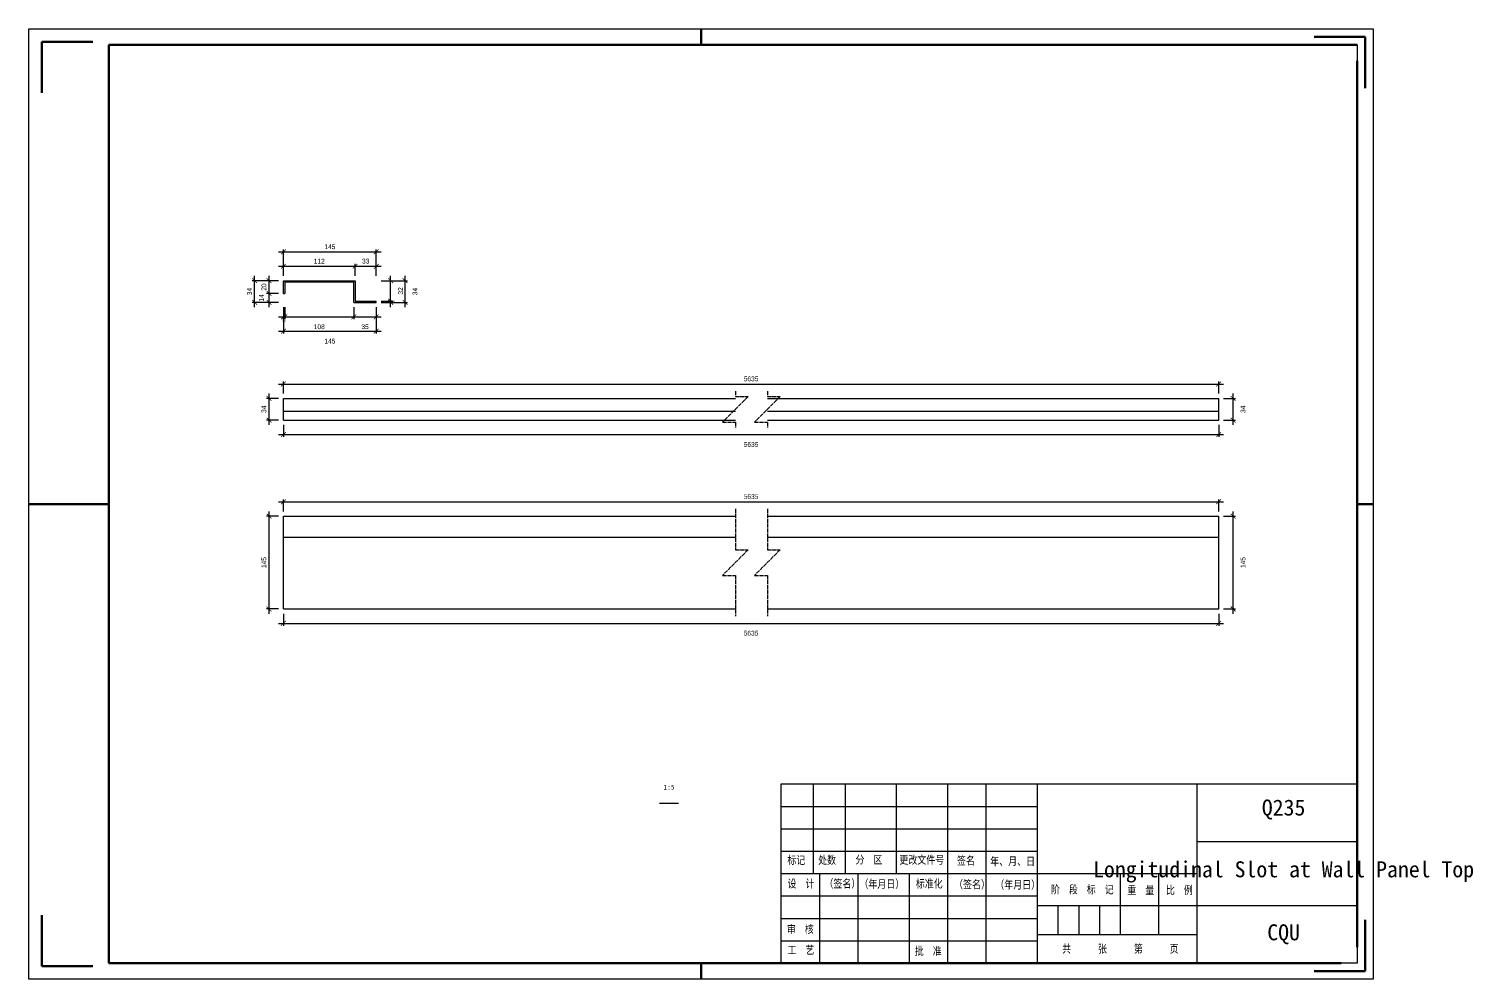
# Model space of a CAD drawing. Header units: millimetres. Extents: x 0 to 1925, y 0 to 4345.
# Drawn here: x 1470 to 1921.2, y 2202 to 2499 of the extents above; entities that cross this region are included whole.
import ezdxf

# ---------------------------------------------------------------- set-up
doc = ezdxf.new("R2010")
doc.units = ezdxf.units.MM
doc.linetypes.add('DASHED', pattern=[1.524, 1.27, -0.254])
doc.layers.add('总内框线', color=7, linetype='Continuous', lineweight=50)
doc.layers.add('总外框线', color=7, linetype='Continuous', lineweight=30)
doc.styles.add('OpenSansCondensed-Light', font='OpenSansCondensed-Light.ttf')
doc.styles.add('陈杰（2）', font='gbenor.shx', dxfattribs={"width": 0.8, "bigfont": 'gbcbig.shx'})
doc.dimstyles.new('EZDXF', dxfattribs={"dimtxt": 0.25, "dimasz": 0.175, "dimexe": 0.375, "dimexo": 0.125, "dimgap": 0.1, "dimtad": 1, "dimlfac": 100, "dimzin": 12, "dimdsep": 46, "dimtxsty": 'OpenSansCondensed-Light', "dimblk": 'ARCHTICK', "dimcen": 2.5, "dimazin": 3, "dimtfac": 0.5, "dimtmove": 2, "dimatfit": 3, "dimarcsym": 0})

# ---------------------------------------------------------------- blocks, each defined once
blk = doc.blocks.new('_ARCHTICK')
at = {"color": 0, "linetype": 'ByBlock', "const_width": 0.15}
blk.add_lwpolyline([(-0.5, -0.5), (0.5, 0.5)], dxfattribs=at)

msp = doc.modelspace()

# ---------------------------------------------------------------- linework, layer by layer
for p, q in [((1885, 2494), (1885, 2309)), ((1549.52901, 2416.3), (1549.52901, 2420.3)), ((1549.52901, 2420.3), (1571.92901, 2420.3)), ((1549.92901, 2419.9), (1549.92901, 2416.3)), ((1549.92901, 2419.9), (1571.52901, 2419.9)), ((1571.52901, 2413.5), (1571.52901, 2419.9)), ((1571.92901, 2420.3), (1571.92901, 2413.9)), ((1549.52901, 2416.3), (1549.92901, 2416.3)), ((1571.52901, 2413.5), (1578.52901, 2413.5)), ((1571.92901, 2413.9), (1578.52901, 2413.9)), ((1578.52901, 2413.5), (1578.52901, 2413.9)), ((1549.52901, 2379.5), (1549.52901, 2383.5)), ((1549.52901, 2383.5), (1690.72901, 2383.5)), ((1700.72901, 2383.5), (1841.72901, 2383.5)), ((1841.72901, 2379.5), (1841.72901, 2383.5)), ((1549.52901, 2379.5), (1690.72901, 2379.5)), ((1549.52901, 2376.7), (1549.52901, 2379.5)), ((1700.72901, 2379.5), (1841.72901, 2379.5)), ((1841.72901, 2376.7), (1841.72901, 2379.5)), ((1549.52901, 2376.7), (1690.72901, 2376.7)), ((1700.72901, 2376.7), (1841.72901, 2376.7)), ((1549.52901, 2340.1), (1549.52901, 2346.7)), ((1549.52901, 2346.7), (1690.72901, 2346.7)), ((1700.72901, 2346.7), (1841.72901, 2346.7)), ((1841.72901, 2340.1), (1841.72901, 2346.7)), ((1549.52901, 2317.7), (1549.52901, 2340.1)), ((1549.52901, 2340.1), (1690.72901, 2340.1)), ((1700.72901, 2340.1), (1841.72901, 2340.1)), ((1841.72901, 2317.7), (1841.72901, 2340.1)), ((1549.52901, 2317.7), (1690.72901, 2317.7)), ((1700.72901, 2317.7), (1841.72901, 2317.7)), ((1705, 2263), (1885, 2263)), ((1705, 2207), (1705, 2263)), ((1715, 2263), (1715, 2235)), ((1725, 2263), (1725, 2235)), ((1741, 2263), (1741, 2235)), ((1757, 2263), (1757, 2235)), ((1769, 2263), (1769, 2207)), ((1785, 2263), (1785, 2207)), ((1835, 2207), (1835, 2263)), ((1885, 2263), (1885, 2207)), ((1667, 2257), (1673, 2257)), ((1705, 2256), (1785, 2256)), ((1705, 2249), (1785, 2249)), ((1835, 2245), (1885, 2245)), ((1705, 2242), (1785, 2242)), ((1705, 2235), (1835, 2235)), ((1717, 2235), (1717, 2207)), ((1729, 2235), (1729, 2207)), ((1745, 2235), (1745, 2207)), ((1757, 2235), (1757, 2207)), ((1811, 2216), (1811, 2235)), ((1823, 2216), (1823, 2235)), ((1705, 2228), (1785, 2228)), ((1785, 2225), (1835, 2225)), ((1791.5, 2225), (1791.5, 2216)), ((1798, 2225), (1798, 2216)), ((1804.5, 2225), (1804.5, 2216)), ((1835, 2225), (1885, 2225)), ((1705, 2221), (1785, 2221)), ((1785, 2216), (1835, 2216)), ((1705, 2214), (1785, 2214)), ((1885, 2207), (1705, 2207))]:
    msp.add_line(p, q)
at = {"linetype": 'DASHED'}
for p, q in [((1694.72901, 2384.1), (1686.72901, 2376.1)), ((1690.72901, 2385.75), (1690.72901, 2384.1)), ((1690.72901, 2384.1), (1694.72901, 2384.1)), ((1704.72901, 2384.1), (1696.72901, 2376.1)), ((1700.72901, 2385.75), (1700.72901, 2384.1)), ((1700.72901, 2384.1), (1704.72901, 2384.1)), ((1686.72901, 2376.1), (1690.72901, 2376.1)), ((1690.72901, 2376.1), (1690.72901, 2374.45)), ((1696.72901, 2376.1), (1700.72901, 2376.1)), ((1700.72901, 2376.1), (1700.72901, 2374.45)), ((1690.72901, 2348.95), (1690.72901, 2336.2)), ((1700.72901, 2348.95), (1700.72901, 2336.2)), ((1694.72901, 2336.2), (1686.72901, 2328.2)), ((1690.72901, 2336.2), (1694.72901, 2336.2)), ((1704.72901, 2336.2), (1696.72901, 2328.2)), ((1700.72901, 2336.2), (1704.72901, 2336.2)), ((1686.72901, 2328.2), (1690.72901, 2328.2)), ((1690.72901, 2328.2), (1690.72901, 2315.45)), ((1696.72901, 2328.2), (1700.72901, 2328.2)), ((1700.72901, 2328.2), (1700.72901, 2315.45))]:
    msp.add_line(p, q, dxfattribs=at)
at = {"layer": '总内框线'}
for p, q in [((1680, 2494), (1680, 2499)), ((1887.5, 2496.5), (1871.5, 2496.5)), ((1887.5, 2496.5), (1887.5, 2480.5)), ((1474, 2495), (1474, 2479)), ((1474, 2495), (1490, 2495)), ((1495, 2207), (1495, 2494)), ((1495, 2494), (1885, 2494)), ((1885, 2489), (1885, 2212)), ((1470, 2350.5), (1495, 2350.5)), ((1885, 2350.5), (1890, 2350.5)), ((1474, 2206), (1474, 2222)), ((1887.5, 2204.5), (1887.5, 2220.5)), ((1880, 2207), (1495, 2207)), ((1680, 2202), (1680, 2207)), ((1474, 2206), (1490, 2206)), ((1887.5, 2204.5), (1871.5, 2204.5))]:
    msp.add_line(p, q, dxfattribs=at)
at = {"layer": '总外框线'}
for p, q in [((1470, 2202), (1470, 2499)), ((1470, 2499), (1890, 2499)), ((1890, 2499), (1890, 2202)), ((1890, 2202), (1470, 2202))]:
    msp.add_line(p, q, dxfattribs=at)

# ---------------------------------------------------------------- texts
at = {"attachment_point": 5}
for s, insert, char_height in [('1:5', (1670, 2262), 1.5), ('Q235', (1862, 2255), 5), ('Longitudinal Slot at Wall Panel Top', (1862, 2235.5), 5), ('CQU', (1862, 2216), 5)]:
    msp.add_mtext(s, dxfattribs=dict(at, insert=insert, char_height=char_height))
at = {"char_height": 2.5, "width": 93.0192856, "attachment_point": 1, "style": '陈杰（2）'}
for s, insert in [('{\\fSimSun|b0|i0|c134|p2;标记}', (1706.95482, 2240.44053)), ('{\\fSimSun|b0|i0|c134|p2;处数}', (1716.57596, 2240.45543)), ('{\\fSimSun|b0|i0|c134|p2;分\u3000区}', (1728.23692, 2240.57959)), ('{\\fSimSun|b0|i0|c134|p2;更改文件号}', (1741.97169, 2240.52496)), ('{\\fSimSun|b0|i0|c134|p2;签名}', (1759.95608, 2240.2667)), ('{\\fSimSun|b0|i0|c134|p2;年、月、日}', (1770.35064, 2240.07301)), ('{\\fSimSun|b0|i0|c134|p2;（签名）}', (1718.55629, 2233.10007)), ('{\\fSimSun|b0|i0|c134|p2;设\u3000计}', (1707.01432, 2233.10007)), ('{\\fSimSun|b0|i0|c134|p2;\u3000（年月日）}', (1726.68156, 2232.98584)), ('{\\fSimSun|b0|i0|c134|p2;标准化}', (1747.08823, 2233.08517)), ('{\\fSimSun|b0|i0|c134|p2;（签名）}', (1759.05516, 2232.83685)), ('{\\fSimSun|b0|i0|c134|p2;（年月日）}', (1771.923, 2232.73752)), ('{\\fSimSun|b0|i0|c134|p2;阶\u3000段\u3000标\u3000记}', (1789.30395, 2231.25254)), ('{\\fSimSun|b0|i0|c134|p2;重\u3000量}', (1813.18681, 2231.02408)), ('{\\fSimSun|b0|i0|c134|p2;比\u3000例}', (1825.23873, 2231.09361)), ('{\\fSimSun|b0|i0|c134|p2;审\u3000核}', (1706.81034, 2218.83138)), ('{\\fSimSun|b0|i0|c134|p2;工\u3000艺}', (1707.01432, 2212.34515)), ('{\\fSimSun|b0|i0|c134|p2;批\u3000准}', (1746.78226, 2212.0273)), ('{\\fSimSun|b0|i0|c134|p2;共\u3000\u3000\u3000张\u3000\u3000\u3000第\u3000\u3000\u3000页}', (1792.79713, 2212.72757))]:
    msp.add_mtext(s, dxfattribs=dict(at, insert=insert))

# ---------------------------------------------------------------- dimensions: what is measured, and where the dimension line sits
for base, p1, p2, location, text, override in [((1549.52901, 2429.3), (1549.52901, 2420.3), (1578.52901, 2420.3), (1564.02901, 2430.9), '145', {"dimtxt": 1.5, "dimasz": 1.5, "dimexe": 0.75, "dimexo": 1.5, "dimtad": 1, "dimlfac": 5, "dimblk": 'ARCHTICK', "dimsah": 0, "dimtsz": 0, "dimdle": 1.5, "dimtmove": 2}), ((1549.52901, 2404.5), (1549.52901, 2413.5), (1578.52901, 2413.5), (1564.02901, 2401.4), '145', {"dimtxt": 1.5, "dimasz": 1.5, "dimexe": 0.75, "dimexo": 1.5, "dimtad": 4, "dimlfac": 5, "dimblk": 'ARCHTICK', "dimsah": 0, "dimtsz": 0, "dimdle": 1.5, "dimtmove": 2}), ((1549.52901, 2388), (1549.52901, 2383.5), (1841.72901, 2383.5), (1695.62901, 2389.6), '5635', {"dimtxt": 1.5, "dimasz": 1.5, "dimexe": 0.75, "dimexo": 1.5, "dimtad": 1, "dimlfac": 5, "dimblk": 'ARCHTICK', "dimsah": 0, "dimtsz": 0, "dimdle": 1.5, "dimtmove": 2}), ((1549.52901, 2372.2), (1549.52901, 2376.7), (1841.72901, 2376.7), (1695.62901, 2369.1), '5635', {"dimtxt": 1.5, "dimasz": 1.5, "dimexe": 0.75, "dimexo": 1.5, "dimtad": 4, "dimlfac": 5, "dimblk": 'ARCHTICK', "dimsah": 0, "dimtsz": 0, "dimdle": 1.5, "dimtmove": 2}), ((1549.52901, 2351.2), (1549.52901, 2346.7), (1841.72901, 2346.7), (1695.62901, 2352.8), '5635', {"dimtxt": 1.5, "dimasz": 1.5, "dimexe": 0.75, "dimexo": 1.5, "dimtad": 1, "dimlfac": 5, "dimblk": 'ARCHTICK', "dimsah": 0, "dimtsz": 0, "dimdle": 1.5, "dimtmove": 2}), ((1549.52901, 2313.2), (1549.52901, 2317.7), (1841.72901, 2317.7), (1695.62901, 2310.1), '5635', {"dimtxt": 1.5, "dimasz": 1.5, "dimexe": 0.75, "dimexo": 1.5, "dimtad": 4, "dimlfac": 5, "dimblk": 'ARCHTICK', "dimsah": 0, "dimtsz": 0, "dimdle": 1.5, "dimtmove": 2})]:
    msp.add_linear_dim(base=base, p1=p1, p2=p2, location=location, text=text, dimstyle='EZDXF', override=override).render()
for base, p1, p2, location, override in [((1549.52901, 2424.8), (1549.52901, 2420.3), (1571.92901, 2420.3), (1560.72901, 2426.4), {"dimtxt": 1.5, "dimasz": 1.5, "dimexe": 0.75, "dimexo": 1.5, "dimtad": 1, "dimlfac": 5, "dimblk": 'ARCHTICK', "dimsah": 0, "dimtsz": 0, "dimdle": 1.5, "dimtmove": 2}), ((1571.92901, 2424.8), (1571.92901, 2420.3), (1578.52901, 2420.3), (1575.22901, 2426.4), {"dimtxt": 1.5, "dimasz": 1.5, "dimexe": 0.75, "dimexo": 1.5, "dimtad": 1, "dimlfac": 5, "dimblk": 'ARCHTICK', "dimsah": 0, "dimtsz": 0, "dimdle": 1.5, "dimtmove": 2}), ((1549.52901, 2409), (1549.52901, 2413.5), (1549.92901, 2413.5), (1549.72901, 2408.35), {"dimtxt": 1.5, "dimasz": 1.5, "dimexe": 0.75, "dimexo": 1.5, "dimtad": 4, "dimlfac": 5, "dimblk": 'ARCHTICK', "dimsah": 0, "dimtsz": 0, "dimdle": 1.5, "dimtmove": 2}), ((1549.92901, 2409), (1549.92901, 2413.5), (1571.52901, 2413.5), (1560.72901, 2405.9), {"dimtxt": 1.5, "dimasz": 1.5, "dimexe": 0.75, "dimexo": 1.5, "dimtad": 4, "dimlfac": 5, "dimblk": 'ARCHTICK', "dimsah": 0, "dimtsz": 0, "dimdle": 1.5, "dimtmove": 2}), ((1571.52901, 2409), (1571.52901, 2413.5), (1578.52901, 2413.5), (1575.02901, 2405.9), {"dimtxt": 1.5, "dimasz": 1.5, "dimexe": 0.75, "dimexo": 1.5, "dimtad": 4, "dimlfac": 5, "dimblk": 'ARCHTICK', "dimsah": 0, "dimtsz": 0, "dimdle": 1.5, "dimtmove": 2})]:
    msp.add_linear_dim(base=base, p1=p1, p2=p2, location=location, dimstyle='EZDXF', override=override).render()
for base, p1, p2, location, text, override in [((1540.52901, 2413.5), (1549.52901, 2413.5), (1549.52901, 2420.3), (1538.92901, 2416.9), '34', {"dimtxt": 1.5, "dimasz": 1.5, "dimexe": 0.75, "dimexo": 1.5, "dimtad": 1, "dimlfac": 5, "dimblk": 'ARCHTICK', "dimsah": 0, "dimtsz": 0, "dimdle": 1.5, "dimtmove": 2}), ((1587.52901, 2413.5), (1578.52901, 2413.5), (1578.52901, 2420.3), (1590.62901, 2416.9), '34', {"dimtxt": 1.5, "dimasz": 1.5, "dimexe": 0.75, "dimexo": 1.5, "dimtad": 4, "dimlfac": 5, "dimblk": 'ARCHTICK', "dimsah": 0, "dimtsz": 0, "dimdle": 1.5, "dimtmove": 2}), ((1545.02901, 2376.7), (1549.52901, 2376.7), (1549.52901, 2383.5), (1543.42901, 2380.1), '34', {"dimtxt": 1.5, "dimasz": 1.5, "dimexe": 0.75, "dimexo": 1.5, "dimtad": 1, "dimlfac": 5, "dimblk": 'ARCHTICK', "dimsah": 0, "dimtsz": 0, "dimdle": 1.5, "dimtmove": 2}), ((1846.22901, 2376.7), (1841.72901, 2376.7), (1841.72901, 2383.5), (1849.32901, 2380.1), '34', {"dimtxt": 1.5, "dimasz": 1.5, "dimexe": 0.75, "dimexo": 1.5, "dimtad": 4, "dimlfac": 5, "dimblk": 'ARCHTICK', "dimsah": 0, "dimtsz": 0, "dimdle": 1.5, "dimtmove": 2}), ((1545.02901, 2317.7), (1549.52901, 2317.7), (1549.52901, 2346.7), (1543.42901, 2332.2), '145', {"dimtxt": 1.5, "dimasz": 1.5, "dimexe": 0.75, "dimexo": 1.5, "dimtad": 1, "dimlfac": 5, "dimblk": 'ARCHTICK', "dimsah": 0, "dimtsz": 0, "dimdle": 1.5, "dimtmove": 2}), ((1846.22901, 2317.7), (1841.72901, 2317.7), (1841.72901, 2346.7), (1849.32901, 2332.2), '145', {"dimtxt": 1.5, "dimasz": 1.5, "dimexe": 0.75, "dimexo": 1.5, "dimtad": 4, "dimlfac": 5, "dimblk": 'ARCHTICK', "dimsah": 0, "dimtsz": 0, "dimdle": 1.5, "dimtmove": 2})]:
    msp.add_linear_dim(base=base, p1=p1, p2=p2, angle=90, location=location, text=text, dimstyle='EZDXF', override=override).render()
for base, p1, p2, location, override in [((1545.02901, 2416.3), (1549.52901, 2416.3), (1549.52901, 2420.3), (1543.42901, 2418.3), {"dimtxt": 1.5, "dimasz": 1.5, "dimexe": 0.75, "dimexo": 1.5, "dimtad": 1, "dimlfac": 5, "dimblk": 'ARCHTICK', "dimsah": 0, "dimtsz": 0, "dimdle": 1.5, "dimtmove": 2}), ((1583.02901, 2413.9), (1578.52901, 2413.9), (1578.52901, 2420.3), (1586.12901, 2417.1), {"dimtxt": 1.5, "dimasz": 1.5, "dimexe": 0.75, "dimexo": 1.5, "dimtad": 4, "dimlfac": 5, "dimblk": 'ARCHTICK', "dimsah": 0, "dimtsz": 0, "dimdle": 1.5, "dimtmove": 2}), ((1545.02901, 2413.5), (1549.52901, 2413.5), (1549.52901, 2416.3), (1542.67901, 2414.9), {"dimtxt": 1.5, "dimasz": 1.5, "dimexe": 0.75, "dimexo": 1.5, "dimtad": 1, "dimlfac": 5, "dimblk": 'ARCHTICK', "dimsah": 0, "dimtsz": 0, "dimdle": 1.5, "dimtmove": 2}), ((1583.02901, 2413.5), (1578.52901, 2413.5), (1578.52901, 2413.9), (1583.67901, 2413.7), {"dimtxt": 1.5, "dimasz": 1.5, "dimexe": 0.75, "dimexo": 1.5, "dimtad": 4, "dimlfac": 5, "dimblk": 'ARCHTICK', "dimsah": 0, "dimtsz": 0, "dimdle": 1.5, "dimtmove": 2})]:
    msp.add_linear_dim(base=base, p1=p1, p2=p2, angle=90, location=location, dimstyle='EZDXF', override=override).render()

doc.saveas('drawing.dxf')
